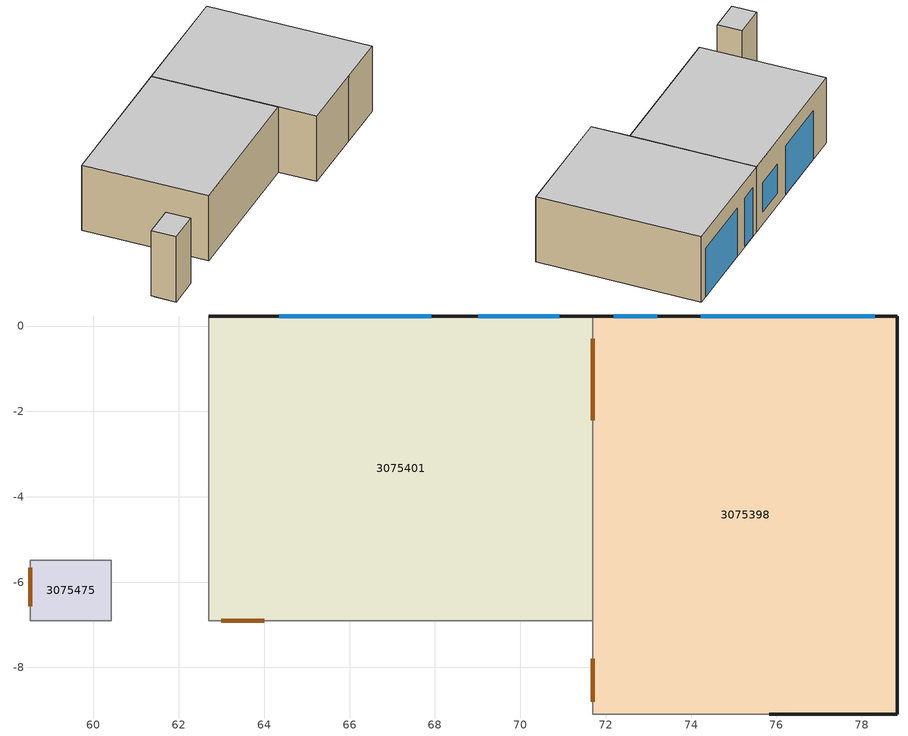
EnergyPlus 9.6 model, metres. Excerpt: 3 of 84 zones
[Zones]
3075401
 floor ground (7595720): 71.7,0.23 71.7,-6.9 62.7,-6.9 62.7,0.23 z46.64
 wall outside (7491882): 71.7,0.23 62.7,0.23 z46.64:50.68
 wall to 3075398 (7514533_Adjacent): 71.7,-6.9 71.7,0.23 z46.64:50.68
 wall to 3075364 (7515037): 62.7,-6.9 71.7,-6.9 z46.64:50.68
 wall to 3075375 (7515233): 62.7,0.23 62.7,-6.9 z46.64:50.68
 window (7537627): 67.92,0.23 64.35,0.23 z46.66:49.66
 window (7537741): 70.91,0.23 69.01,0.23 z47.4:49.2
 door inside (7559049): 71.7,-2.21 71.7,-0.3 z46.65:48.76
 door inside (7559370): 62.99,-6.9 64,-6.9 z46.65:48.76
 ceiling to 3075620 (7600772): 71.7,-6.9 71.7,0.23 62.7,0.23 62.7,-6.9 z50.68
3075398
 floor ground (7595720): 78.83,0.23 78.83,-9.09 71.7,-9.09 71.7,0.23 z46.64
 wall outside (7491699): 75.83,-9.09 78.83,-9.09 z46.64:50.68
 wall outside (7491806): 78.83,-9.09 78.83,0.23 z46.64:50.68
 wall outside (7491882): 78.83,0.23 71.7,0.23 z46.64:50.68
 wall to 3075364 (7514227): 71.7,-9.09 75.83,-9.09 z46.64:50.68
 wall to 3075364 (7514533): 71.7,-6.9 71.7,-9.09 z46.64:50.68
 window (7538308): 78.3,0.23 74.22,0.23 z46.66:49.66
 window (7538232): 73.2,0.23 72.18,0.23 z46.66:49.66
 door inside (7559431): 71.7,-7.79 71.7,-8.8 z46.65:48.76
 ceiling to 3075618 (7600772): 78.83,-9.09 78.83,0.23 71.7,0.23 71.7,-9.09 z50.68
3075475
 floor ground (7595720): 60.41,-5.49 60.41,-6.9 58.52,-6.9 58.52,-5.49 z46.64
 wall to 3075364 (7515393): 58.52,-6.9 60.41,-6.9 z46.64:50.68
 wall to 3075375 (7557749): 60.41,-6.9 60.41,-5.49 z46.64:50.68
 wall to 3075472 (7557750_Adjacent): 58.52,-5.49 58.52,-6.9 z46.64:50.68
 wall to 3075651 (7557751_Adjacent): 60.41,-5.49 58.52,-5.49 z46.64:50.68
 door inside (7558647): 58.52,-5.66 58.52,-6.57 z46.65:48.76
 ceiling to 3075660 (7600772): 60.41,-6.9 60.41,-5.49 58.52,-5.49 58.52,-6.9 z50.68
[Schedule:Compact]
3075698_NORM: Through: 08/31, For: AllDays, Until: 24:00, 0, Through: 09/01, For: AllDays, Until: 07:30, 0, Until: 08:00, 0, Until: 08:30, 0.1, Until: 09:00, 0, Until: 09:30, 0.1, Until: 10:00, 0.1, Until: 10:30, 0, Until: 11:00, 0, Until: 11:30, 0, Until: 12:00, 0.1, Until: 12:30, 0.1, Until: 13:00, 0.1, Until: 13:30, 0.1, Until: 14:00, 0.8, Until: 14:30, 0.8, Until: 15:00, 1, Until: 15:30, 1, Until: 16:00, 0, Until: 16:30, 0, Until: 17:00, 0, Until: 17:30, 0, Until: 24:00, 0, Through: 09/02, For: AllDays, Until: 07:30, 0, Until: 08:00, 0, Until: 08:30, 0, Until: 09:00, 0, Until: 09:30, 0, Until: 10:00, 0, Until: 10:30, 0, Until: 11:00, 0, Until: 11:30, 0, Until: 12:00, 0, Until: 12:30, 0, Until: 13:00, 0, Until: 13:30, 0, Until: 14:00, 0, Until: 14:30, 1, Until: 15:00, 1, Until: 15:30, 0, Until: 16:00, 0, Until: 16:30, 0, Until: 17:00, 0, Until: 17:30, 0, Until: 24:00, 0, Through: 09/03, For: AllDays, Until: 07:30, 0, Until: 08:00, 0, Until: 08:30, 0, Until: 09:00, 0, Until: 09:30, 0, Until: 10:00, 0, Until: 10:30, 0, Until: 11:00, 0.1, Until: 11:30, 0.1, Until: 12:00, 0, Until: 12:30, 0, Until: 13:00, 1, Until: 13:30, 1, Until: 14:00, 0.8, Until: 14:30, 0.8, Until: 15:00, 0.8, Until: 15:30, 0, Until: 16:00, 0, Until: 16:30, 0, Until: 17:00, 0.1, Until: 17:30, 0.1, Until: 24:00, 0, Through: 09/04, For: AllDays, Until: 07:30, 0, Until: 08:00, 0, Until: 08:30, 0, Until: 09:00, 0.2, Until: 09:30, 0.2, Until: 10:00, 0.5, Until: 10:30, 0.5, Until: 11:00, 0.9, Until: 11:30, 0.9, Until: 12:00, 0.9, Until: 12:30, 0.9, Until: 13:00, 0.9, Until: 13:30, 0, Until: 14:00, 0, Until: 14:30, 0, Until: 15:00, 0, Until: 15:30, 0.2, Until: 16:00, 0.2, Until: 16:30, 0, Until: 17:00, 1, Until: 17:30, 0.5, Until: 24:00, 0, Through: 09/05, For: AllDays, Until: 07:30, 0, Until: 08:00, 0, Until: 08:30, 0, Until: 09:00, 0, Until: 09:30, 0, Until: 10:00, 0, Until: 10:30, 0, Until: 11:00, 0, Until: 11:30, 0, Until: 12:00, 0, Until: 12:30, 0, Until: 13:00, 0, Until: 13:30, 0, Until: 14:00, 0, Until: 14:30, 0, Until: 15:00, 0, Until: 15:30, 0, Until: 16:00, 0, Until: 16:30, 0, Until: 17:00, 0, Until: 17:30, 0, Until: 24:00, 0, Through: 09/06, For: AllDays, Until: 07:30, 0, Until: 08:00, 0, Until: 08:30, 0, Until: 09:00, 0, Until: 09:30, 0, Until: 10:00, 0, Until: 10:30, 0, Until: 11:00, 0, Until: 11:30, 0, Until: 12:00, 0, Until: 12:30, 0, Until: 13:00, 0, Until: 13:30, 0, Until: 14:00, 0, Until: 14:30, 0, Until: 15:00, 0, Until: 15:30, 0, Until: 16:00, 0, Until: 16:30, 0, Until: 17:00, 0, Until: 17:30, 0, Until: 24:00, 0, Through: 09/07, For: AllDays, Until: 07:30, 0, Until: 08:00, 0, Until: 08:30, 0.1, Until: 09:00, 0.1, Until: 09:30, 0.1, Until: 10:00, 0, Until: 10:30, 0, Until: 11:00, 0, Until: 11:30, 0, Until: 12:00, 0, Until: 12:30, 0, Until: 13:00, 1, Until: 13:30, 1, Until: 14:00, 1, Until: 14:30, 1, Until: 15:00, 1, Until: 15:30, 1, Until: 16:00, 0.2, Until: 16:30, 0.2, Until: 17:00, 0.2, Until: 17:30, 0.1, Until: 24:00, 0, Through: 09/08, For: AllDays, Until: 07:30, 0, Until: 08:00, 0, Until: 08:30, 0.1, Until: 09:00, 0.1, Until: 09:30, 0.1, Until: 10:00, 0.2, Until: 10:30, 0.2, Until: 11:00, 0.1, Until: 11:30, 0.1, Until: 12:00, 0.1, Until: 12:30, 0.1, Until: 13:00, 0.1, Until: 13:30, 0, Until: 14:00, 1, Until: 14:30, 1, Until: 15:00, 1, Until: 15:30, 1, Until: 16:00, 0, Until: 16:30, 0.8, Until: 17:00, 0.8, Until: 17:30, 0.4, Until: 24:00, 0, Through: 09/09, For: AllDays, Until: 07:30, 0, Until: 08:00, 0.1, Until: 08:30, 0.2, Until: 09:00, 0.2, Until: 09:30, 0.2, Until: 10:00, 0.2, Until: 10:30, 0.2, Until: 11:00, 0.1, Until: 11:30, 0.1, Until: 12:00, 0.1, Until: 12:30, 0.1, Until: 13:00, 0.1, Until: 13:30, 0, Until: 14:00, 0.2, Until: 14:30, 0.2, Until: 15:00, 0.2, Until: 15:30, 0.2, Until: 16:00, 0, Until: 16:30, 1, Until: 17:00, 1, Until: 17:30, 0.5, Until: 24:00, 0, Through: 09/10, For: AllDays, Until: 07:30, 0, Until: 08:00, 0, Until: 08:30, 0, Until: 09:00, 0, Until: 09:30, 0, Until: 10:00, 0, Until: 10:30, 0, Until: 11:00, 0, Until: 11:30, 1, Until: 12:00, 1, Until: 12:30, 0.2, Until: 13:00, 0.2, Until: 13:30, 0.2, Until: 14:00, 0, Until: 14:30, 0, Until: 15:00, 0.1, Until: 15:30, 0.1, Until: 16:00, 0.1, Until: 16:30, 0, Until: 17:00, 0, Until: 17:30, 0, Until: 24:00, 0, Through: 09/11, For: AllDays, Until: 07:30, 0, Until: 08:00, 0, Until: 08:30, 0.1, Until: 09:00, 0.1, Until: 09:30, 0, Until: 10:00, 0, Until: 10:30, 0, Until: 11:00, 0, Until: 11:30, 0, Until: 12:00, 0, Until: 12:30, 0, Until: 13:00, 0, Until: 13:30, 0, Until: 14:00, 0, Until: 14:30, 0, Until: 15:00, 1, Until: 15:30, 0, Until: 16:00, 0, Until: 16:30, 0, Until: 17:00, 0.3, Until: 17:30, 0.1, Until: 24:00, 0, Through: 09/12, For: AllDays, Until: 07:30, 0, Until: 08:00, 0, Until: 08:30, 0, Until: 09:00, 0, Until: 09:30, 0, Until: 10:00, 0, Until: 10:30, 0, Until: 11:00, 0, Until: 11:30, 0, Until: 12:00, 0, Until: 12:30, 0, Until: 13:00, 0, Until: 13:30, 0, Until: 14:00, 0, Until: 14:30, 0, Until: 15:00, 0, Until: 15:30, 0, Until: 16:00, 0, Until: 16:30, 0, Until: 17:00, 0, Until: 17:30, 0, Until: 24:00, 0, Through: 09/13, For: AllDays, Until: 07:30, 0, Until: 08:00, 0, Until: 08:30, 0, Until: 09:00, 0, Until: 09:30, 0, Until: 10:00, 0, Until: 10:30, 0, Until: 11:00, 0, Until: 11:30, 0, Until: 12:00, 0, Until: 12:30, 0, Until: 13:00, 0, Until: 13:30, 0, Until: 14:00, 0, Until: 14:30, 0, Until: 15:00, 0, Until: 15:30, 0, Until: 16:00, 0, Until: 16:30, 0, Until: 17:00, 0, Until: 17:30, 0, Until: 24:00, 0, Through: 09/14, For: AllDays, Until: 07:30, 0, Until: 08:00, 0, Until: 08:30, 0, Until: 09:00, 0, Until: 09:30, 0, Until: 10:00, 0, Until: 10:30, 0, Until: 11:00, 0, Until: 11:30, 0, Until: 12:00, 0, Until: 12:30, 0, Until: 13:00, 0, Until: 13:30, 0, Until: 14:00, 0, Until: 14:30, 0, Until: 15:00, 0.1, Until: 15:30, 0.1, Until: 16:00, 0.1, Until: 16:30, 0, Until: 17:00, 1, Until: 17:30, 0.5, Until: 24:00, 0, Through: 09/15, For: AllDays, Until: 07:30, 0, Until: 08:00, 0.4, Until: 08:30, 0.9, Until: 09:00, 0.9, Until: 09:30, 0, Until: 10:00, 0, Until: 10:30, 0, Until: 11:00, 0.3, Until: 11:30, 0.3, Until: 12:00, 0, Until: 12:30, 0, Until: 13:00, 0, Until: 13:30, 0, Until: 14:00, 0, Until: 14:30, 1, Until: 15:00, 1, Until: 15:30, 1, Until: 16:00, 0, Until: 16:30, 0, Until: 17:00, 0, Until: 17:30, 0, Until: 24:00, 0, Through: 09/16, For: AllDays, Until: 07:30, 0, Until: 08:00, 0, Until: 08:30, 0, Until: 09:00, 0, Until: 09:30, 0, Until: 10:00, 0, Until: 10:30, 0, Until: 11:00, 0, Until: 11:30, 0, Until: 12:00, 0, Until: 12:30, 0, Until: 13:00, 0.3, Until: 13:30, 0.3, Until: 14:00, 0, Until: 14:30, 1, Until: 15:00, 1, Until: 15:30, 1, Until: 16:00, 0.2, Until: 16:30, 0.2, Until: 17:00, 0, Until: 17:30, 0, Until: 24:00, 0, Through: 09/17, For: AllDays, Until: 07:30, 0, Until: 08:00, 0.1, Until: 08:30, 0.1, Until: 09:00, 0, Until: 09:30, 0, Until: 10:00, 0.4, Until: 10:30, 0.4, Until: 11:00, 0.4, Until: 11:30, 0.4, Until: 12:00, 0.4, Until: 12:30, 0, Until: 13:00, 0, Until: 13:30, 0, Until: 14:00, 0, Until: 14:30, 1, Until: 15:00, 1, Until: 15:30, 1, Until: 16:00, 1, Until: 16:30, 0, Until: 17:00, 0, Until: 17:30, 0, Until: 24:00, 0, Through: 09/18, For: AllDays, Until: 07:30, 0, Until: 08:00, 0, Until: 08:30, 0.1, Until: 09:00, 0.1, Until: 09:30, 0, Until: 10:00, 0.1, Until: 10:30, 0.1, Until: 11:00, 0, Until: 11:30, 0, Until: 12:00, 0, Until: 12:30, 1, Until: 13:00, 1, Until: 13:30, 1, Until: 14:00, 0, Until: 14:30, 0, Until: 15:00, 0.6, Until: 15:30, 0.6, Until: 16:00, 0.6, Until: 16:30, 0, Until: 17:00, 0.6, Until: 17:30, 0.3, Until: 24:00, 0, Through: 09/19, For: AllDays, Until: 07:30, 0, Until: 08:00, 0, Until: 08:30, 0, Until: 09:00, 0, Until: 09:30, 0, Until: 10:00, 0, Until: 10:30, 0, Until: 11:00, 0, Until: 11:30, 0, Until: 12:00, 0, Until: 12:30, 0, Until: 13:00, 0, Until: 13:30, 0, Until: 14:00, 0, Until: 14:30, 0, Until: 15:00, 0, Until: 15:30, 0, Until: 16:00, 0, Until: 16:30, 0, Until: 17:00, 0, Until: 17:30, 0, Until: 24:00, 0, Through: 09/20, For: AllDays, Until: 07:30, 0, Until: 08:00, 0, Until: 08:30, 0, Until: 09:00, 0, Until: 09:30, 0, Until: 10:00, 0, Until: 10:30, 0, Until: 11:00, 0, Until: 11:30, 0, Until: 12:00, 0, Until: 12:30, 0, Until: 13:00, 0, Until: 13:30, 0, Until: 14:00, 0, Until: 14:30, 0, Until: 15:00, 0, Until: 15:30, 0, Until: 16:00, 0, Until: 16:30, 0, Until: 17:00, 0, Until: 17:30, 0, Until: 24:00, 0, Through: 09/21, For: AllDays, Until: 07:30, 0, Until: 08:00, 0.1, Until: 08:30, 0.1, Until: 09:00, 0, Until: 09:30, 0, Until: 10:00, 0, Until: 10:30, 0.6, Until: 11:00, 0.6, Until: 11:30, 0, Until: 12:00, 0.1, Until: 12:30, 0.1, Until: 13:00, 0, Until: 13:30, 1, Until: 14:00, 1, Until: 14:30, 1, Until: 15:00, 1, Until: 15:30, 1, Until: 16:00, 0, Until: 16:30, 0, Until: 17:00, 0.5, Until: 17:30, 0.2, Until: 24:00, 0, Through: 09/22, For: AllDays, Until: 07:30, 0, Until: 08:00, 0, Until: 08:30, 0, Until: 09:00, 0, Until: 09:30, 0, Until: 10:00, 0, Until: 10:30, 0, Until: 11:00, 0, Until: 11:30, 0, Until: 12:00, 0, Until: 12:30, 0, Until: 13:00, 0, Until: 13:30, 0, Until: 14:00, 0, Until: 14:30, 0, Until: 15:00, 0, Until: 15:30, 0, Until: 16:00, 0, Until: 16:30, 0, Until: 17:00, 0, Until: 17:30, 0, Until: 24:00, 0, Through: 09/23, For: AllDays, Until: 07:30, 0, Until: 08:00, 0.5, Until: 08:30, 1, Until: 09:00, 1, Until: 09:30, 0, Until: 10:00, 0, Until: 10:30, 0, Until: 11:00, 0, Until: 11:30, 0, Until: 12:00, 0, Until: 12:30, 0, Until: 13:00, 0, Until: 13:30, 0, Until: 14:00, 0, Until: 14:30, 0, Until: 15:00, 0.6, Until: 15:30, 0.6, Until: 16:00, 0, Until: 16:30, 0, Until: 17:00, 0.1, Until: 17:30, 0.1, Until: 24:00, 0, Through: 09/24, For: AllDays, Until: 07:30, 0, Until: 08:00, 0, Until: 08:30, 0, Until: 09:00, 0.1, Until: 09:30, 0.1, Until: 10:00, 0.1, Until: 10:30, 0.1, Until: 11:00, 0.1, Until: 11:30, 0, Until: 12:00, 0, Until: 12:30, 0, Until: 13:00, 0, Until: 13:30, 0, Until: 14:00, 0, Until: 14:30, 1, Until: 15:00, 1, Until: 15:30, 1, Until: 16:00, 0, Until: 16:30, 0, Until: 17:00, 0.1, Until: 17:30, 0, Until: 24:00, 0, Through: 09/25, For: AllDays, Until: 07:30, 0, Until: 08:00, 0, Until: 08:30, 0.1, Until: 09:00, 0.1, Until: 09:30, 0.4, Until: 10:00, 0.4, Until: 10:30, 0.4, Until: 11:00, 0.4, Until: 11:30, 0.4, Until: 12:00, 0, Until: 12:30, 0, Until: 13:00, 0, Until: 13:30, 1, Until: 14:00, 1, Until: 14:30, 1, Until: 15:00, 0, Until: 15:30, 0, Until: 16:00, 0, Until: 16:30, 0, Until: 17:00, 0, Until: 17:30, 0, Until: 24:00, 0, Through: 09/26, For: AllDays, Until: 07:30, 0, Until: 08:00, 0, Until: 08:30, 0, Until: 09:00, 0, Until: 09:30, 0, Until: 10:00, 0, Until: 10:30, 0, Until: 11:00, 0, Until: 11:30, 0, Until: 12:00, 0, Until: 12:30, 0, Until: 13:00, 0, Until: 13:30, 0, Until: 14:00, 0, Until: 14:30, 0, Until: 15:00, 0, Until: 15:30, 0, Until: 16:00, 0, Until: 16:30, 0, Until: 17:00, 0, Until: 17:30, 0, Until: 24:00, 0, Through: 09/27, For: AllDays, Until: 07:30, 0, Until: 08:00, 0, Until: 08:30, 0, Until: 09:00, 0, Until: 09:30, 0, Until: 10:00, 0, Until: 10:30, 0, Until: 11:00, 0, Until: 11:30, 0, Until: 12:00, 0, Until: 12:30, 0, Until: 13:00, 0, Until: 13:30, 0, Until: 14:00, 0, Until: 14:30, 0, Until: 15:00, 0, Until: 15:30, 0, Until: 16:00, 0, Until: 16:30, 0, Until: 17:00, 0, Until: 17:30, 0, Until: 24:00, 0, Through: 09/28, For: AllDays, Until: 07:30, 0, Until: 08:00, 0.1, Until: 08:30, 0.2, Until: 09:00, 0.2, Until: 09:30, 0.2, Until: 10:00, 0, Until: 10:30, 0, Until: 11:00, 0, Until: 11:30, 0, Until: 12:00, 0, Until: 12:30, 0, Until: 13:00, 0, Until: 13:30, 0.2, Until: 14:00, 0.2, Until: 14:30, 0.2, Until: 15:00, 0.2, Until: 15:30, 1, Until: 16:00, 1, Until: 16:30, 0, Until: 17:00, 0.2, Until: 17:30, 0.1, Until: 24:00, 0, Through: 09/29, For: AllDays, Until: 07:30, 0, Until: 08:00, 0, Until: 08:30, 0, Until: 09:00, 0, Until: 09:30, 0, Until: 10:00, 0, Until: 10:30, 0, Until: 11:00, 0, Until: 11:30, 0.3, Until: 12:00, 0.3, Until: 12:30, 0.3, Until: 13:00, 0, Until: 13:30, 0, Until: 14:00, 0.5, Until: 14:30, 0.5, Until: 15:00, 0.5, Until: 15:30, 1, Until: 16:00, 1, Until: 16:30, 0, Until: 17:00, 0.2, Until: 17:30, 0.1, Until: 24:00, 0, Through: 09/30, For: AllDays, Until: 07:30, 0, Until: 08:00, 0, Until: 08:30, 0, Until: 09:00, 0, Until: 09:30, 0, Until: 10:00, 0, Until: 10:30, 0, Until: 11:00, 0, Until: 11:30, 0, Until: 12:00, 0, Until: 12:30, 0, Until: 13:00, 0, Until: 13:30, 0, Until: 14:00, 0, Until: 14:30, 0, Until: 15:00, 0, Until: 15:30, 0, Until: 16:00, 0, Until: 16:30, 0, Until: 17:00, 0, Until: 17:30, 0, Until: 24:00, 0, Through: 12/31, For: AllDays, Until: 24:00, 0
3075698_L: Through: 08/31, For: AllDays, Until: 24:00, 0, Through: 09/01, For: AllDays, Until: 07:30, 0, Until: 08:00, 0, Until: 08:30, 1, Until: 09:00, 0, Until: 09:30, 1, Until: 10:00, 1, Until: 10:30, 0, Until: 11:00, 0, Until: 11:30, 0, Until: 12:00, 1, Until: 12:30, 1, Until: 13:00, 1, Until: 13:30, 1, Until: 14:00, 1, Until: 14:30, 1, Until: 15:00, 1, Until: 15:30, 1, Until: 16:00, 0, Until: 16:30, 0, Until: 17:00, 0, Until: 17:30, 0, Until: 24:00, 0, Through: 09/02, For: AllDays, Until: 07:30, 0, Until: 08:00, 0, Until: 08:30, 0, Until: 09:00, 0, Until: 09:30, 0, Until: 10:00, 0, Until: 10:30, 0, Until: 11:00, 0, Until: 11:30, 0, Until: 12:00, 0, Until: 12:30, 0, Until: 13:00, 0, Until: 13:30, 0, Until: 14:00, 0, Until: 14:30, 1, Until: 15:00, 1, Until: 15:30, 0, Until: 16:00, 0, Until: 16:30, 0, Until: 17:00, 0, Until: 17:30, 0, Until: 24:00, 0, Through: 09/03, For: AllDays, Until: 07:30, 0, Until: 08:00, 0, Until: 08:30, 0, Until: 09:00, 0, Until: 09:30, 0, Until: 10:00, 0, Until: 10:30, 0, Until: 11:00, 1, Until: 11:30, 1, Until: 12:00, 0, Until: 12:30, 0, Until: 13:00, 1, Until: 13:30, 1, Until: 14:00, 1, Until: 14:30, 1, Until: 15:00, 1, Until: 15:30, 0, Until: 16:00, 0, Until: 16:30, 0, Until: 17:00, 1, Until: 17:30, 1, Until: 24:00, 0, Through: 09/04, For: AllDays, Until: 07:30, 0, Until: 08:00, 0, Until: 08:30, 0, Until: 09:00, 1, Until: 09:30, 1, Until: 10:00, 1, Until: 10:30, 1, Until: 11:00, 1, Until: 11:30, 1, Until: 12:00, 1, Until: 12:30, 1, Until: 13:00, 1, Until: 13:30, 0, Until: 14:00, 0, Until: 14:30, 0, Until: 15:00, 0, Until: 15:30, 1, Until: 16:00, 1, Until: 16:30, 0, Until: 17:00, 1, Until: 17:30, 1, Until: 24:00, 0, Through: 09/05, For: AllDays, Until: 07:30, 0, Until: 08:00, 0, Until: 08:30, 0, Until: 09:00, 0, Until: 09:30, 0, Until: 10:00, 0, Until: 10:30, 0, Until: 11:00, 0, Until: 11:30, 0, Until: 12:00, 0, Until: 12:30, 0, Until: 13:00, 0, Until: 13:30, 0, Until: 14:00, 0, Until: 14:30, 0, Until: 15:00, 0, Until: 15:30, 0, Until: 16:00, 0, Until: 16:30, 0, Until: 17:00, 0, Until: 17:30, 0, Until: 24:00, 0, Through: 09/06, For: AllDays, Until: 07:30, 0, Until: 08:00, 0, Until: 08:30, 0, Until: 09:00, 0, Until: 09:30, 0, Until: 10:00, 0, Until: 10:30, 0, Until: 11:00, 0, Until: 11:30, 0, Until: 12:00, 0, Until: 12:30, 0, Until: 13:00, 0, Until: 13:30, 0, Until: 14:00, 0, Until: 14:30, 0, Until: 15:00, 0, Until: 15:30, 0, Until: 16:00, 0, Until: 16:30, 0, Until: 17:00, 0, Until: 17:30, 0, Until: 24:00, 0, Through: 09/07, For: AllDays, Until: 07:30, 0, Until: 08:00, 0, Until: 08:30, 1, Until: 09:00, 1, Until: 09:30, 1, Until: 10:00, 0, Until: 10:30, 0, Until: 11:00, 0, Until: 11:30, 0, Until: 12:00, 0, Until: 12:30, 0, Until: 13:00, 1, Until: 13:30, 1, Until: 14:00, 1, Until: 14:30, 1, Until: 15:00, 1, Until: 15:30, 1, Until: 16:00, 1, Until: 16:30, 1, Until: 17:00, 1, Until: 17:30, 1, Until: 24:00, 0, Through: 09/08, For: AllDays, Until: 07:30, 0, Until: 08:00, 0, Until: 08:30, 1, Until: 09:00, 1, Until: 09:30, 1, Until: 10:00, 1, Until: 10:30, 1, Until: 11:00, 1, Until: 11:30, 1, Until: 12:00, 1, Until: 12:30, 1, Until: 13:00, 1, Until: 13:30, 0, Until: 14:00, 1, Until: 14:30, 1, Until: 15:00, 1, Until: 15:30, 1, Until: 16:00, 0, Until: 16:30, 1, Until: 17:00, 1, Until: 17:30, 1, Until: 24:00, 0, Through: 09/09, For: AllDays, Until: 07:30, 0, Until: 08:00, 1, Until: 08:30, 1, Until: 09:00, 1, Until: 09:30, 1, Until: 10:00, 1, Until: 10:30, 1, Until: 11:00, 1, Until: 11:30, 1, Until: 12:00, 1, Until: 12:30, 1, Until: 13:00, 1, Until: 13:30, 0, Until: 14:00, 1, Until: 14:30, 1, Until: 15:00, 1, Until: 15:30, 1, Until: 16:00, 0, Until: 16:30, 1, Until: 17:00, 1, Until: 17:30, 1, Until: 24:00, 0, Through: 09/10, For: AllDays, Until: 07:30, 0, Until: 08:00, 0, Until: 08:30, 0, Until: 09:00, 0, Until: 09:30, 0, Until: 10:00, 0, Until: 10:30, 0, Until: 11:00, 0, Until: 11:30, 1, Until: 12:00, 1, Until: 12:30, 1, Until: 13:00, 1, Until: 13:30, 1, Until: 14:00, 0, Until: 14:30, 0, Until: 15:00, 1, Until: 15:30, 1, Until: 16:00, 1, Until: 16:30, 0, Until: 17:00, 0, Until: 17:30, 0, Until: 24:00, 0, Through: 09/11, For: AllDays, Until: 07:30, 0, Until: 08:00, 0, Until: 08:30, 1, Until: 09:00, 1, Until: 09:30, 0, Until: 10:00, 0, Until: 10:30, 0, Until: 11:00, 0, Until: 11:30, 0, Until: 12:00, 0, Until: 12:30, 0, Until: 13:00, 0, Until: 13:30, 0, Until: 14:00, 0, Until: 14:30, 0, Until: 15:00, 1, Until: 15:30, 0, Until: 16:00, 0, Until: 16:30, 0, Until: 17:00, 1, Until: 17:30, 1, Until: 24:00, 0, Through: 09/12, For: AllDays, Until: 07:30, 0, Until: 08:00, 0, Until: 08:30, 0, Until: 09:00, 0, Until: 09:30, 0, Until: 10:00, 0, Until: 10:30, 0, Until: 11:00, 0, Until: 11:30, 0, Until: 12:00, 0, Until: 12:30, 0, Until: 13:00, 0, Until: 13:30, 0, Until: 14:00, 0, Until: 14:30, 0, Until: 15:00, 0, Until: 15:30, 0, Until: 16:00, 0, Until: 16:30, 0, Until: 17:00, 0, Until: 17:30, 0, Until: 24:00, 0, Through: 09/13, For: AllDays, Until: 07:30, 0, Until: 08:00, 0, Until: 08:30, 0, Until: 09:00, 0, Until: 09:30, 0, Until: 10:00, 0, Until: 10:30, 0, Until: 11:00, 0, Until: 11:30, 0, Until: 12:00, 0, Until: 12:30, 0, Until: 13:00, 0, Until: 13:30, 0, Until: 14:00, 0, Until: 14:30, 0, Until: 15:00, 0, Until: 15:30, 0, Until: 16:00, 0, Until: 16:30, 0, Until: 17:00, 0, Until: 17:30, 0, Until: 24:00, 0, Through: 09/14, For: AllDays, Until: 07:30, 0, Until: 08:00, 0, Until: 08:30, 0, Until: 09:00, 0, Until: 09:30, 0, Until: 10:00, 0, Until: 10:30, 0, Until: 11:00, 0, Until: 11:30, 0, Until: 12:00, 0, Until: 12:30, 0, Until: 13:00, 0, Until: 13:30, 0, Until: 14:00, 0, Until: 14:30, 0, Until: 15:00, 1, Until: 15:30, 1, Until: 16:00, 1, Until: 16:30, 0, Until: 17:00, 1, Until: 17:30, 1, Until: 24:00, 0, Through: 09/15, For: AllDays, Until: 07:30, 0, Until: 08:00, 1, Until: 08:30, 1, Until: 09:00, 1, Until: 09:30, 0, Until: 10:00, 0, Until: 10:30, 0, Until: 11:00, 1, Until: 11:30, 1, Until: 12:00, 0, Until: 12:30, 0, Until: 13:00, 0, Until: 13:30, 0, Until: 14:00, 0, Until: 14:30, 1, Until: 15:00, 1, Until: 15:30, 1, Until: 16:00, 0, Until: 16:30, 0, Until: 17:00, 0, Until: 17:30, 0, Until: 24:00, 0, Through: 09/16, For: AllDays, Until: 07:30, 0, Until: 08:00, 0, Until: 08:30, 0, Until: 09:00, 0, Until: 09:30, 0, Until: 10:00, 0, Until: 10:30, 0, Until: 11:00, 0, Until: 11:30, 0, Until: 12:00, 0, Until: 12:30, 0, Until: 13:00, 1, Until: 13:30, 1, Until: 14:00, 0, Until: 14:30, 1, Until: 15:00, 1, Until: 15:30, 1, Until: 16:00, 1, Until: 16:30, 1, Until: 17:00, 0, Until: 17:30, 0, Until: 24:00, 0, Through: 09/17, For: AllDays, Until: 07:30, 0, Until: 08:00, 1, Until: 08:30, 1, Until: 09:00, 0, Until: 09:30, 0, Until: 10:00, 1, Until: 10:30, 1, Until: 11:00, 1, Until: 11:30, 1, Until: 12:00, 1, Until: 12:30, 0, Until: 13:00, 0, Until: 13:30, 0, Until: 14:00, 0, Until: 14:30, 1, Until: 15:00, 1, Until: 15:30, 1, Until: 16:00, 1, Until: 16:30, 0, Until: 17:00, 0, Until: 17:30, 0, Until: 24:00, 0, Through: 09/18, For: AllDays, Until: 07:30, 0, Until: 08:00, 0, Until: 08:30, 1, Until: 09:00, 1, Until: 09:30, 0, Until: 10:00, 1, Until: 10:30, 1, Until: 11:00, 0, Until: 11:30, 0, Until: 12:00, 0, Until: 12:30, 1, Until: 13:00, 1, Until: 13:30, 1, Until: 14:00, 0, Until: 14:30, 0, Until: 15:00, 1, Until: 15:30, 1, Until: 16:00, 1, Until: 16:30, 0, Until: 17:00, 1, Until: 17:30, 1, Until: 24:00, 0, Through: 09/19, For: AllDays, Until: 07:30, 0, Until: 08:00, 0, Until: 08:30, 0, Until: 09:00, 0, Until: 09:30, 0, Until: 10:00, 0, Until: 10:30, 0, Until: 11:00, 0, Until: 11:30, 0, Until: 12:00, 0, Until: 12:30, 0, Until: 13:00, 0, Until: 13:30, 0, Until: 14:00, 0, Until: 14:30, 0, Until: 15:00, 0, Until: 15:30, 0, Until: 16:00, 0, Until: 16:30, 0, Until: 17:00, 0, Until: 17:30, 0, Until: 24:00, 0, Through: 09/20, For: AllDays, Until: 07:30, 0, Until: 08:00, 0, Until: 08:30, 0, Until: 09:00, 0, Until: 09:30, 0, Until: 10:00, 0, Until: 10:30, 0, Until: 11:00, 0, Until: 11:30, 0, Until: 12:00, 0, Until: 12:30, 0, Until: 13:00, 0, Until: 13:30, 0, Until: 14:00, 0, Until: 14:30, 0, Until: 15:00, 0, Until: 15:30, 0, Until: 16:00, 0, Until: 16:30, 0, Until: 17:00, 0, Until: 17:30, 0, Until: 24:00, 0, Through: 09/21, For: AllDays, Until: 07:30, 0, Until: 08:00, 1, Until: 08:30, 1, Until: 09:00, 0, Until: 09:30, 0, Until: 10:00, 0, Until: 10:30, 1, Until: 11:00, 1, Until: 11:30, 0, Until: 12:00, 1, Until: 12:30, 1, Until: 13:00, 0, Until: 13:30, 1, Until: 14:00, 1, Until: 14:30, 1, Until: 15:00, 1, Until: 15:30, 1, Until: 16:00, 0, Until: 16:30, 0, Until: 17:00, 1, Until: 17:30, 1, Until: 24:00, 0, Through: 09/22, For: AllDays, Until: 07:30, 0, Until: 08:00, 0, Until: 08:30, 0, Until: 09:00, 0, Until: 09:30, 0, Until: 10:00, 0, Until: 10:30, 0, Until: 11:00, 0, Until: 11:30, 0, Until: 12:00, 0, Until: 12:30, 0, Until: 13:00, 0, Until: 13:30, 0, Until: 14:00, 0, Until: 14:30, 0, Until: 15:00, 0, Until: 15:30, 0, Until: 16:00, 0, Until: 16:30, 0, Until: 17:00, 0, Until: 17:30, 0, Until: 24:00, 0, Through: 09/23, For: AllDays, Until: 07:30, 0, Until: 08:00, 1, Until: 08:30, 1, Until: 09:00, 1, Until: 09:30, 0, Until: 10:00, 0, Until: 10:30, 0, Until: 11:00, 0, Until: 11:30, 0, Until: 12:00, 0, Until: 12:30, 0, Until: 13:00, 0, Until: 13:30, 0, Until: 14:00, 0, Until: 14:30, 0, Until: 15:00, 1, Until: 15:30, 1, Until: 16:00, 0, Until: 16:30, 0, Until: 17:00, 1, Until: 17:30, 1, Until: 24:00, 0, Through: 09/24, For: AllDays, Until: 07:30, 0, Until: 08:00, 0, Until: 08:30, 0, Until: 09:00, 1, Until: 09:30, 1, Until: 10:00, 1, Until: 10:30, 1, Until: 11:00, 1, Until: 11:30, 0, Until: 12:00, 0, Until: 12:30, 0, Until: 13:00, 0, Until: 13:30, 0, Until: 14:00, 0, Until: 14:30, 1, Until: 15:00, 1, Until: 15:30, 1, Until: 16:00, 0, Until: 16:30, 0, Until: 17:00, 1, Until: 17:30, 0, Until: 24:00, 0, Through: 09/25, For: AllDays, Until: 07:30, 0, Until: 08:00, 0, Until: 08:30, 1, Until: 09:00, 1, Until: 09:30, 1, Until: 10:00, 1, Until: 10:30, 1, Until: 11:00, 1, Until: 11:30, 1, Until: 12:00, 0, Until: 12:30, 0, Until: 13:00, 0, Until: 13:30, 1, Until: 14:00, 1, Until: 14:30, 1, Until: 15:00, 0, Until: 15:30, 0, Until: 16:00, 0, Until: 16:30, 0, Until: 17:00, 0, Until: 17:30, 0, Until: 24:00, 0, Through: 09/26, For: AllDays, Until: 07:30, 0, Until: 08:00, 0, Until: 08:30, 0, Until: 09:00, 0, Until: 09:30, 0, Until: 10:00, 0, Until: 10:30, 0, Until: 11:00, 0, Until: 11:30, 0, Until: 12:00, 0, Until: 12:30, 0, Until: 13:00, 0, Until: 13:30, 0, Until: 14:00, 0, Until: 14:30, 0, Until: 15:00, 0, Until: 15:30, 0, Until: 16:00, 0, Until: 16:30, 0, Until: 17:00, 0, Until: 17:30, 0, Until: 24:00, 0, Through: 09/27, For: AllDays, Until: 07:30, 0, Until: 08:00, 0, Until: 08:30, 0, Until: 09:00, 0, Until: 09:30, 0, Until: 10:00, 0, Until: 10:30, 0, Until: 11:00, 0, Until: 11:30, 0, Until: 12:00, 0, Until: 12:30, 0, Until: 13:00, 0, Until: 13:30, 0, Until: 14:00, 0, Until: 14:30, 0, Until: 15:00, 0, Until: 15:30, 0, Until: 16:00, 0, Until: 16:30, 0, Until: 17:00, 0, Until: 17:30, 0, Until: 24:00, 0, Through: 09/28, For: AllDays, Until: 07:30, 0, Until: 08:00, 1, Until: 08:30, 1, Until: 09:00, 1, Until: 09:30, 1, Until: 10:00, 0, Until: 10:30, 0, Until: 11:00, 0, Until: 11:30, 0, Until: 12:00, 0, Until: 12:30, 0, Until: 13:00, 0, Until: 13:30, 1, Until: 14:00, 1, Until: 14:30, 1, Until: 15:00, 1, Until: 15:30, 1, Until: 16:00, 1, Until: 16:30, 0, Until: 17:00, 1, Until: 17:30, 1, Until: 24:00, 0, Through: 09/29, For: AllDays, Until: 07:30, 0, Until: 08:00, 0, Until: 08:30, 0, Until: 09:00, 0, Until: 09:30, 0, Until: 10:00, 0, Until: 10:30, 0, Until: 11:00, 0, Until: 11:30, 1, Until: 12:00, 1, Until: 12:30, 1, Until: 13:00, 0, Until: 13:30, 0, Until: 14:00, 1, Until: 14:30, 1, Until: 15:00, 1, Until: 15:30, 1, Until: 16:00, 1, Until: 16:30, 0, Until: 17:00, 1, Until: 17:30, 1, Until: 24:00, 0, Through: 09/30, For: AllDays, Until: 07:30, 0, Until: 08:00, 0, Until: 08:30, 0, Until: 09:00, 0, Until: 09:30, 0, Until: 10:00, 0, Until: 10:30, 0, Until: 11:00, 0, Until: 11:30, 0, Until: 12:00, 0, Until: 12:30, 0, Until: 13:00, 0, Until: 13:30, 0, Until: 14:00, 0, Until: 14:30, 0, Until: 15:00, 0, Until: 15:30, 0, Until: 16:00, 0, Until: 16:30, 0, Until: 17:00, 0, Until: 17:30, 0, Until: 24:00, 0, Through: 12/31, For: AllDays, Until: 24:00, 0
3075700_NORM: Through: 08/31, For: AllDays, Until: 24:00, 0, Through: 09/01, For: AllDays, Until: 07:30, 0, Until: 08:00, 0, Until: 08:30, 0, Until: 09:00, 1, Until: 09:30, 1, Until: 10:00, 1, Until: 10:30, 0, Until: 11:00, 0.1, Until: 11:30, 0.1, Until: 12:00, 0, Until: 12:30, 0.8, Until: 13:00, 0.8, Until: 13:30, 0, Until: 14:00, 0, Until: 14:30, 0, Until: 15:00, 0.5, Until: 15:30, 0.5, Until: 16:00, 0, Until: 16:30, 0, Until: 17:00, 0, Until: 17:30, 0, Until: 24:00, 0, Through: 09/02, For: AllDays, Until: 07:30, 0, Until: 08:00, 0, Until: 08:30, 0, Until: 09:00, 0, Until: 09:30, 0, Until: 10:00, 0, Until: 10:30, 0, Until: 11:00, 0.4, Until: 11:30, 0.4, Until: 12:00, 0, Until: 12:30, 1, Until: 13:00, 1, Until: 13:30, 1, Until: 14:00, 0, Until: 14:30, 0, Until: 15:00, 0, Until: 15:30, 0, Until: 16:00, 0, Until: 16:30, 0, Until: 17:00, 0, Until: 17:30, 0, Until: 24:00, 0, Through: 09/03, For: AllDays, Until: 07:30, 0, Until: 08:00, 0, Until: 08:30, 0, Until: 09:00, 0, Until: 09:30, 0, Until: 10:00, 0, Until: 10:30, 0, Until: 11:00, 0, Until: 11:30, 0, Until: 12:00, 0, Until: 12:30, 0, Until: 13:00, 1, Until: 13:30, 1, Until: 14:00, 0, Until: 14:30, 0.3, Until: 15:00, 0.3, Until: 15:30, 0.3, Until: 16:00, 0.3, Until: 16:30, 0, Until: 17:00, 0, Until: 17:30, 0, Until: 24:00, 0, Through: 09/04, For: AllDays, Until: 07:30, 0, Until: 08:00, 0, Until: 08:30, 0, Until: 09:00, 0, Until: 09:30, 0, Until: 10:00, 0, Until: 10:30, 0, Until: 11:00, 0.2, Until: 11:30, 0.2, Until: 12:00, 0.2, Until: 12:30, 0.2, Until: 13:00, 1, Until: 13:30, 1, Until: 14:00, 0, Until: 14:30, 0.2, Until: 15:00, 0.2, Until: 15:30, 0.3, Until: 16:00, 0.3, Until: 16:30, 0, Until: 17:00, 0, Until: 17:30, 0, Until: 24:00, 0, Through: 09/05, For: AllDays, Until: 07:30, 0, Until: 08:00, 0, Until: 08:30, 0, Until: 09:00, 0, Until: 09:30, 0, Until: 10:00, 0, Until: 10:30, 0, Until: 11:00, 0, Until: 11:30, 0, Until: 12:00, 0, Until: 12:30, 0, Until: 13:00, 0, Until: 13:30, 0, Until: 14:00, 0, Until: 14:30, 0, Until: 15:00, 0, Until: 15:30, 0, Until: 16:00, 0, Until: 16:30, 0, Until: 17:00, 0, Until: 17:30, 0, Until: 24:00, 0, Through: 09/06, For: AllDays, Until: 07:30, 0, Until: 08:00, 0, Until: 08:30, 0, Until: 09:00, 0, Until: 09:30, 0, Until: 10:00, 0, Until: 10:30, 0, Until: 11:00, 0, Until: 11:30, 0, Until: 12:00, 0, Until: 12:30, 0, Until: 13:00, 0, Until: 13:30, 0, Until: 14:00, 0, Until: 14:30, 0, Until: 15:00, 0, Until: 15:30, 0, Until: 16:00, 0, Until: 16:30, 0, Until: 17:00, 0, Until: 17:30, 0, Until: 24:00, 0, Through: 09/07, For: AllDays, Until: 07:30, 0, Until: 08:00, 0, Until: 08:30, 0.1, Until: 09:00, 0.1, Until: 09:30, 0, Until: 10:00, 0, Until: 10:30, 0, Until: 11:00, 0, Until: 11:30, 0, Until: 12:00, 0, Until: 12:30, 0, Until: 13:00, 0, Until: 13:30, 0, Until: 14:00, 0.8, Until: 14:30, 0.8, Until: 15:00, 0, Until: 15:30, 1, Until: 16:00, 1, Until: 16:30, 0, Until: 17:00, 0, Until: 17:30, 0, Until: 24:00, 0, Through: 09/08, For: AllDays, Until: 07:30, 0, Until: 08:00, 0.2, Until: 08:30, 0.3, Until: 09:00, 0.3, Until: 09:30, 0.2, Until: 10:00, 0.2, Until: 10:30, 0.3, Until: 11:00, 0.3, Until: 11:30, 1, Until: 12:00, 1, Until: 12:30, 0.2, Until: 13:00, 0.2, Until: 13:30, 0.2, Until: 14:00, 0.2, Until: 14:30, 0, Until: 15:00, 0.6, Until: 15:30, 0.6, Until: 16:00, 0.6, Until: 16:30, 0.7, Until: 17:00, 0.7, Until: 17:30, 0.3, Until: 24:00, 0, Through: 09/09, For: AllDays, Until: 07:30, 0, Until: 08:00, 0.2, Until: 08:30, 0.4, Until: 09:00, 0.9, Until: 09:30, 0.9, Until: 10:00, 0, Until: 10:30, 0.2, Until: 11:00, 0.2, Until: 11:30, 0.2, Until: 12:00, 0.2, Until: 12:30, 0.3, Until: 13:00, 0.3, Until: 13:30, 0.3, Until: 14:00, 0.3, Until: 14:30, 1, Until: 15:00, 1, Until: 15:30, 0, Until: 16:00, 0, Until: 16:30, 0, Until: 17:00, 0, Until: 17:30, 0, Until: 24:00, 0, Through: 09/10, For: AllDays, Until: 07:30, 0, Until: 08:00, 0, Until: 08:30, 0, Until: 09:00, 0, Until: 09:30, 0.1, Until: 10:00, 0.1, Until: 10:30, 0.2, Until: 11:00, 0.2, Until: 11:30, 0, Until: 12:00, 0, Until: 12:30, 0, Until: 13:00, 0, Until: 13:30, 0, Until: 14:00, 1, Until: 14:30, 1, Until: 15:00, 1, Until: 15:30, 1, Until: 16:00, 0, Until: 16:30, 0, Until: 17:00, 0, Until: 17:30, 0, Until: 24:00, 0, Through: 09/11, For: AllDays, Until: 07:30, 0, Until: 08:00, 0, Until: 08:30, 0.1, Until: 09:00, 0.1, Until: 09:30, 0.1, Until: 10:00, 0, Until: 10:30, 0, Until: 11:00, 0, Until: 11:30, 0, Until: 12:00, 0, Until: 12:30, 0, Until: 13:00, 1, Until: 13:30, 1, Until: 14:00, 1, Until: 14:30, 0.1, Until: 15:00, 0.1, Until: 15:30, 0, Until: 16:00, 0, Until: 16:30, 0, Until: 17:00, 0, Until: 17:30, 0, Until: 24:00, 0, Through: 09/12, For: AllDays, Until: 07:30, 0, Until: 08:00, 0, Until: 08:30, 0, Until: 09:00, 0, Until: 09:30, 0, Until: 10:00, 0, Until: 10:30, 0, Until: 11:00, 0, Until: 11:30, 0, Until: 12:00, 0, Until: 12:30, 0, Until: 13:00, 0, Until: 13:30, 0, Until: 14:00, 0, Until: 14:30, 0, Until: 15:00, 0, Until: 15:30, 0, Until: 16:00, 0, Until: 16:30, 0, Until: 17:00, 0, Until: 17:30, 0, Until: 24:00, 0, Through: 09/13, For: AllDays, Until: 07:30, 0, Until: 08:00, 0, Until: 08:30, 0, Until: 09:00, 0, Until: 09:30, 0, Until: 10:00, 0, Until: 10:30, 0, Until: 11:00, 0, Until: 11:30, 0, Until: 12:00, 0, Until: 12:30, 0, Until: 13:00, 0, Until: 13:30, 0, Until: 14:00, 0, Until: 14:30, 0, Until: 15:00, 0, Until: 15:30, 0, Until: 16:00, 0, Until: 16:30, 0, Until: 17:00, 0, Until: 17:30, 0, Until: 24:00, 0, Through: 09/14, For: AllDays, Until: 07:30, 0, Until: 08:00, 0, Until: 08:30, 0, Until: 09:00, 0, Until: 09:30, 0, Until: 10:00, 0, Until: 10:30, 0, Until: 11:00, 0, Until: 11:30, 0, Until: 12:00, 0, Until: 12:30, 0, Until: 13:00, 0, Until: 13:30, 0, Until: 14:00, 0, Until: 14:30, 0, Until: 15:00, 1, Until: 15:30, 1, Until: 16:00, 0, Until: 16:30, 0, Until: 17:00, 0, Until: 17:30, 0, Until: 24:00, 0, Through: 09/15, For: AllDays, Until: 07:30, 0, Until: 08:00, 0.3, Until: 08:30, 0.7, Until: 09:00, 0.7, Until: 09:30, 0, Until: 10:00, 0, Until: 10:30, 0, Until: 11:00, 0, Until: 11:30, 0.1, Until: 12:00, 0.1, Until: 12:30, 0.1, Until: 13:00, 0.1, Until: 13:30, 0.3, Until: 14:00, 0.3, Until: 14:30, 1, Until: 15:00, 1, Until: 15:30, 0, Until: 16:00, 0, Until: 16:30, 0.1, Until: 17:00, 0.1, Until: 17:30, 0.1, Until: 24:00, 0, Through: 09/16, For: AllDays, Until: 07:30, 0, Until: 08:00, 0, Until: 08:30, 0, Until: 09:00, 0, Until: 09:30, 0, Until: 10:00, 0, Until: 10:30, 0, Until: 11:00, 0, Until: 11:30, 1, Until: 12:00, 1, Until: 12:30, 1, Until: 13:00, 1, Until: 13:30, 0, Until: 14:00, 0, Until: 14:30, 0, Until: 15:00, 0, Until: 15:30, 0, Until: 16:00, 0, Until: 16:30, 0, Until: 17:00, 0, Until: 17:30, 0, Until: 24:00, 0, Through: 09/17, For: AllDays, Until: 07:30, 0, Until: 08:00, 0, Until: 08:30, 0, Until: 09:00, 0, Until: 09:30, 0, Until: 10:00, 0, Until: 10:30, 0, Until: 11:00, 0, Until: 11:30, 1, Until: 12:00, 1, Until: 12:30, 0, Until: 13:00, 0, Until: 13:30, 0.1, Until: 14:00, 0.1, Until: 14:30, 0.1, Until: 15:00, 0, Until: 15:30, 0, Until: 16:00, 0, Until: 16:30, 0, Until: 17:00, 0, Until: 17:30, 0, Until: 24:00, 0, Through: 09/18, For: AllDays, Until: 07:30, 0, Until: 08:00, 0.3, Until: 08:30, 0.6, Until: 09:00, 1, Until: 09:30, 1, Until: 10:00, 1, Until: 10:30, 0, Until: 11:00, 0, Until: 11:30, 0, Until: 12:00, 0, Until: 12:30, 0, Until: 13:00, 0.9, Until: 13:30, 0.9, Until: 14:00, 0, Until: 14:30, 0.5, Until: 15:00, 0.5, Until: 15:30, 0, Until: 16:00, 0, Until: 16:30, 0, Until: 17:00, 0, Until: 17:30, 0, Until: 24:00, 0, Through: 09/19, For: AllDays, Until: 07:30, 0, Until: 08:00, 0, Until: 08:30, 0, Until: 09:00, 0, Until: 09:30, 0, Until: 10:00, 0, Until: 10:30, 0, Until: 11:00, 0, Until: 11:30, 0, Until: 12:00, 0, Until: 12:30, 0, Until: 13:00, 0, Until: 13:30, 0, Until: 14:00, 0, Until: 14:30, 0, Until: 15:00, 0, Until: 15:30, 0, Until: 16:00, 0, Until: 16:30, 0, Until: 17:00, 0, Until: 17:30, 0, Until: 24:00, 0, Through: 09/20, For: AllDays, Until: 07:30, 0, Until: 08:00, 0, Until: 08:30, 0, Until: 09:00, 0, Until: 09:30, 0, Until: 10:00, 0, Until: 10:30, 0, Until: 11:00, 0, Until: 11:30, 0, Until: 12:00, 0, Until: 12:30, 0, Until: 13:00, 0, Until: 13:30, 0, Until: 14:00, 0, Until: 14:30, 0, Until: 15:00, 0, Until: 15:30, 0, Until: 16:00, 0, Until: 16:30, 0, Until: 17:00, 0, Until: 17:30, 0, Until: 24:00, 0, Through: 09/21, For: AllDays, Until: 07:30, 0, Until: 08:00, 0, Until: 08:30, 0, Until: 09:00, 0, Until: 09:30, 0, Until: 10:00, 0, Until: 10:30, 0, Until: 11:00, 0, Until: 11:30, 0, Until: 12:00, 0, Until: 12:30, 0, Until: 13:00, 1, Until: 13:30, 1, Until: 14:00, 1, Until: 14:30, 0, Until: 15:00, 0, Until: 15:30, 0, Until: 16:00, 0, Until: 16:30, 0, Until: 17:00, 0, Until: 17:30, 0, Until: 24:00, 0, Through: 09/22, For: AllDays, Until: 07:30, 0, Until: 08:00, 0, Until: 08:30, 0, Until: 09:00, 0, Until: 09:30, 0, Until: 10:00, 0, Until: 10:30, 0, Until: 11:00, 0, Until: 11:30, 0, Until: 12:00, 0, Until: 12:30, 0, Until: 13:00, 0, Until: 13:30, 0.1, Until: 14:00, 0.1, Until: 14:30, 0.1, Until: 15:00, 0, Until: 15:30, 0.1, Until: 16:00, 0.1, Until: 16:30, 0, Until: 17:00, 0, Until: 17:30, 0, Until: 24:00, 0, Through: 09/23, For: AllDays, Until: 07:30, 0, Until: 08:00, 0.5, Until: 08:30, 1, Until: 09:00, 1, Until: 09:30, 0, Until: 10:00, 0.1, Until: 10:30, 0.1, Until: 11:00, 0, Until: 11:30, 0, Until: 12:00, 0, Until: 12:30, 0, Until: 13:00, 0, Until: 13:30, 0.1, Until: 14:00, 0.1, Until: 14:30, 0.1, Until: 15:00, 0.1, Until: 15:30, 0, Until: 16:00, 0, Until: 16:30, 0.1, Until: 17:00, 0.1, Until: 17:30, 0.1, Until: 24:00, 0, Through: 09/24, For: AllDays, Until: 07:30, 0, Until: 08:00, 0, Until: 08:30, 0, Until: 09:00, 1, Until: 09:30, 1, Until: 10:00, 1, Until: 10:30, 0, Until: 11:00, 0, Until: 11:30, 0, Until: 12:00, 0.2, Until: 12:30, 0.2, Until: 13:00, 0, Until: 13:30, 0.2, Until: 14:00, 0.2, Until: 14:30, 0.7, Until: 15:00, 0.7, Until: 15:30, 0.7, Until: 16:00, 0, Until: 16:30, 0, Until: 17:00, 0, Until: 17:30, 0, Until: 24:00, 0, Through: 09/25, For: AllDays, Until: 07:30, 0, Until: 08:00, 0, Until: 08:30, 0, Until: 09:00, 0, Until: 09:30, 0.7, Until: 10:00, 0.7, Until: 10:30, 1, Until: 11:00, 1, Until: 11:30, 1, Until: 12:00, 0.1, Until: 12:30, 0.1, Until: 13:00, 0.1, Until: 13:30, 0, Until: 14:00, 0, Until: 14:30, 0, Until: 15:00, 0, Until: 15:30, 0, Until: 16:00, 0, Until: 16:30, 0, Until: 17:00, 0, Until: 17:30, 0, Until: 24:00, 0, Through: 09/26, For: AllDays, Until: 07:30, 0, Until: 08:00, 0, Until: 08:30, 0, Until: 09:00, 0, Until: 09:30, 0, Until: 10:00, 0, Until: 10:30, 0, Until: 11:00, 0, Until: 11:30, 0, Until: 12:00, 0, Until: 12:30, 0, Until: 13:00, 0, Until: 13:30, 0, Until: 14:00, 0, Until: 14:30, 0, Until: 15:00, 0, Until: 15:30, 0, Until: 16:00, 0, Until: 16:30, 0, Until: 17:00, 0, Until: 17:30, 0, Until: 24:00, 0, Through: 09/27, For: AllDays, Until: 07:30, 0, Until: 08:00, 0, Until: 08:30, 0, Until: 09:00, 0, Until: 09:30, 0, Until: 10:00, 0, Until: 10:30, 0, Until: 11:00, 0, Until: 11:30, 0, Until: 12:00, 0, Until: 12:30, 0, Until: 13:00, 0, Until: 13:30, 0, Until: 14:00, 0, Until: 14:30, 0, Until: 15:00, 0, Until: 15:30, 0, Until: 16:00, 0, Until: 16:30, 0, Until: 17:00, 0, Until: 17:30, 0, Until: 24:00, 0, Through: 09/28, For: AllDays, Until: 07:30, 0, Until: 08:00, 0.4, Until: 08:30, 0.9, Until: 09:00, 0.9, Until: 09:30, 0.9, Until: 10:00, 0, Until: 10:30, 0, Until: 11:00, 0, Until: 11:30, 0.1, Until: 12:00, 0.1, Until: 12:30, 0, Until: 13:00, 1, Until: 13:30, 1, Until: 14:00, 1, Until: 14:30, 0, Until: 15:00, 0, Until: 15:30, 0, Until: 16:00, 0, Until: 16:30, 0, Until: 17:00, 0, Until: 17:30, 0, Until: 24:00, 0, Through: 09/29, For: AllDays, Until: 07:30, 0, Until: 08:00, 0, Until: 08:30, 0, Until: 09:00, 0, Until: 09:30, 0, Until: 10:00, 0, Until: 10:30, 0, Until: 11:00, 0, Until: 11:30, 1, Until: 12:00, 1, Until: 12:30, 0, Until: 13:00, 0, Until: 13:30, 0, Until: 14:00, 0, Until: 14:30, 0.2, Until: 15:00, 0.2, Until: 15:30, 0.2, Until: 16:00, 0, Until: 16:30, 0, Until: 17:00, 0, Until: 17:30, 0, Until: 24:00, 0, Through: 09/30, For: AllDays, Until: 07:30, 0, Until: 08:00, 0, Until: 08:30, 0, Until: 09:00, 0, Until: 09:30, 1, Until: 10:00, 1, Until: 10:30, 1, Until: 11:00, 0, Until: 11:30, 0, Until: 12:00, 0, Until: 12:30, 0, Until: 13:00, 0.2, Until: 13:30, 0.2, Until: 14:00, 0, Until: 14:30, 0, Until: 15:00, 0.2, Until: 15:30, 0.2, Until: 16:00, 0.2, Until: 16:30, 0.1, Until: 17:00, 0.1, Until: 17:30, 0, Until: 24:00, 0, Through: 12/31, For: AllDays, Until: 24:00, 0
